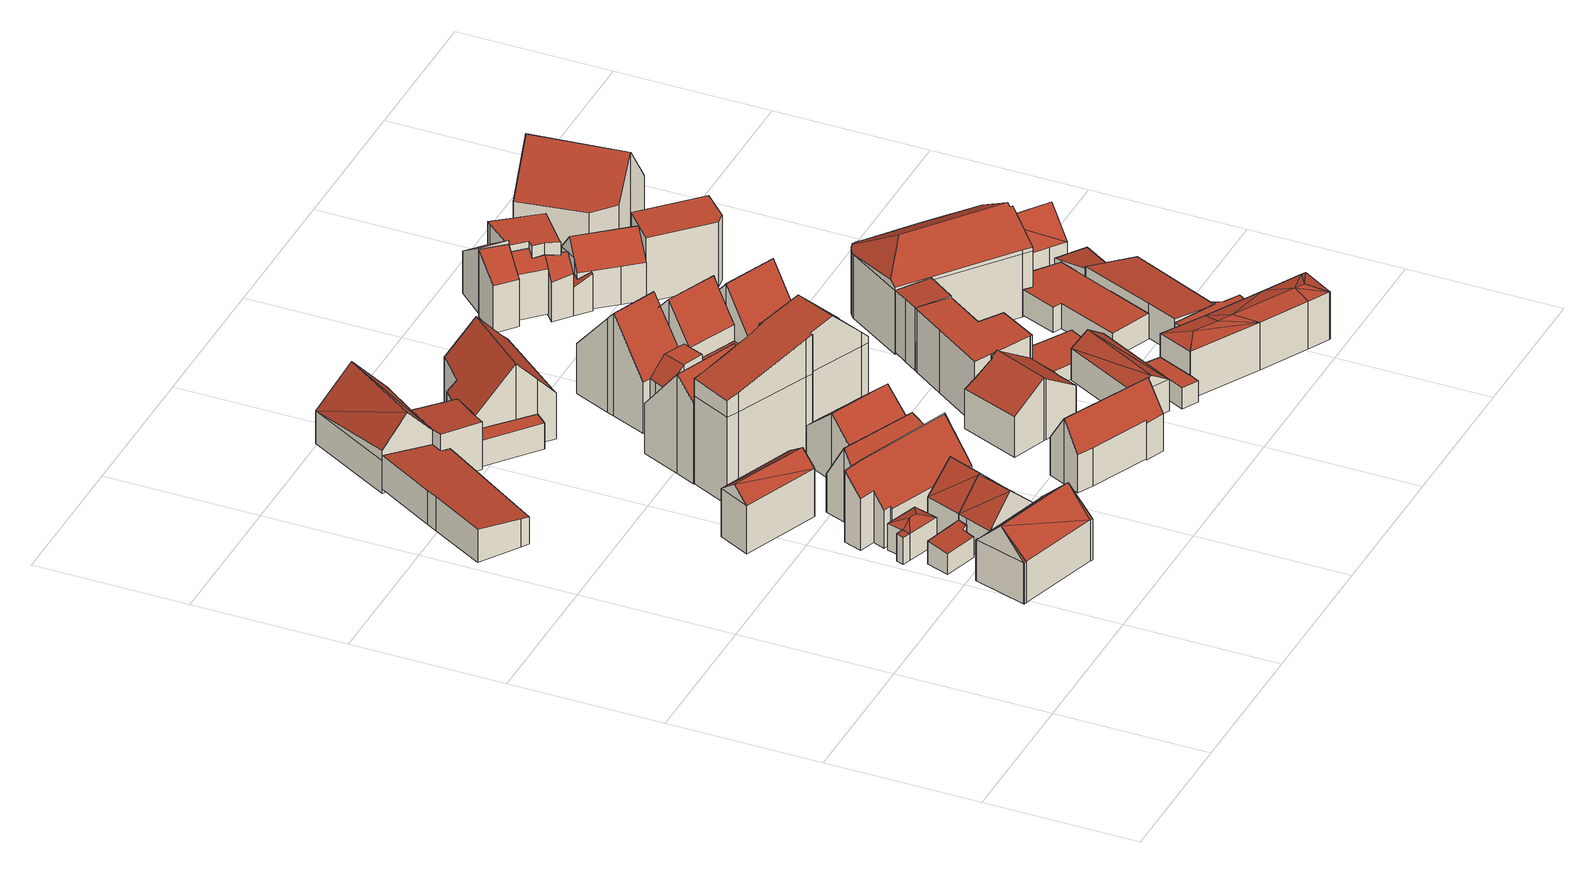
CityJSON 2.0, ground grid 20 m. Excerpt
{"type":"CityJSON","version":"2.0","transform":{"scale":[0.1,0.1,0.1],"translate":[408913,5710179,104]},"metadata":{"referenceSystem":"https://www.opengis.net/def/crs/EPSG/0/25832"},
"CityObjects":{
"building1":{"type":"Building","attributes":{"Gemeindeschluessel":"05978036","Geometrietyp2DReferenz":"3000","function":"31001_1000","roofType":"5000","measuredHeight":9.33},"geometry":[{"type":"MultiSurface","lod":"2","boundaries":[[[0,1,2,3]],[[1,4,5,2]],[[4,6,7,5]],[[6,8,9,7]],[[8,10,11,9]],[[10,12,13,11]],[[12,14,15,13]],[[14,16,17,15]],[[16,18,19,17]],[[18,20,21,19]],[[20,22,23,21]],[[22,24,25,23]],[[24,26,27,25]],[[26,28,29,27]],[[28,30,31,29]],[[30,0,3,31]],[[10,8,32]],[[14,10,32]],[[14,32,33]],[[33,16,14]],[[33,18,16]],[[18,33,34,20]],[[10,14,12]],[[0,4,1]],[[32,35,4,0]],[[32,0,30]],[[24,30,26]],[[32,30,24]],[[24,33,32]],[[28,26,30]],[[4,35,6]],[[6,35,32,8]],[[20,34,22]],[[22,34,33,24]],[[3,2,5,7,9,11,13,15,17,19,21,23,25,27,29,31]]],"semantics":{"surfaces":[{"type":"WallSurface"},{"type":"RoofSurface"},{"type":"GroundSurface"}],"values":[0,0,0,0,0,0,0,0,0,0,0,0,0,0,0,0,1,1,1,1,1,1,1,1,1,1,1,1,1,1,0,0,0,0,2]}}]},
"building2":{"type":"Building","attributes":{"Gemeindeschluessel":"05978036","Geometrietyp2DReferenz":"3000","function":"31001_1000","roofType":"2100","measuredHeight":3.21},"geometry":[{"type":"MultiSurface","lod":"2","boundaries":[[[36,37,38,39]],[[37,40,41,38]],[[40,42,43,41]],[[42,44,45,43]],[[44,46,47,45]],[[46,36,39,47]],[[46,44,42,40,37,36]],[[39,38,41,43,45,47]]],"semantics":{"surfaces":[{"type":"WallSurface"},{"type":"RoofSurface"},{"type":"GroundSurface"}],"values":[0,0,0,0,0,0,1,2]}}]},
"building3":{"type":"Building","attributes":{"Gemeindeschluessel":"05978036","Geometrietyp2DReferenz":"3000","function":"31001_1000"},"children":["building3-1","building3-2"]},
"building3-1":{"type":"BuildingPart","attributes":{"roofType":"2100","measuredHeight":3.74},"parents":["building3"],"geometry":[{"type":"MultiSurface","lod":"2","boundaries":[[[48,49,50,51]],[[49,52,53,50]],[[52,54,55,56,53]],[[52,49,48,57,54]],[[56,51,50,53]],[[57,55,54]],[[48,51,56,55,57]]],"semantics":{"surfaces":[{"type":"WallSurface"},{"type":"RoofSurface"},{"type":"GroundSurface"},{"type":"ClosureSurface"}],"values":[0,0,0,1,2,0,3]}}]},
"building3-2":{"type":"BuildingPart","attributes":{"roofType":"5000","measuredHeight":4.22},"parents":["building3"],"geometry":[{"type":"MultiSurface","lod":"2","boundaries":[[[55,58,59,56]],[[58,60,61,59]],[[60,62,63,61]],[[62,48,51,63]],[[64,65,60,58]],[[55,64,58]],[[64,55,57,48]],[[65,64,48,62]],[[65,62,60]],[[51,56,59,61,63]],[[56,51,48,57,55]]],"semantics":{"surfaces":[{"type":"WallSurface"},{"type":"RoofSurface"},{"type":"GroundSurface"},{"type":"ClosureSurface"}],"values":[0,0,0,0,1,1,1,1,1,2,3]}}]},
"building4":{"type":"Building","attributes":{"Gemeindeschluessel":"05978036","Geometrietyp2DReferenz":"3000","function":"31001_1100","roofType":"2100","measuredHeight":4.73},"geometry":[{"type":"MultiSurface","lod":"2","boundaries":[[[66,67,68,69]],[[67,70,71,68]],[[70,72,73,71]],[[72,74,75,73]],[[74,76,77,75]],[[76,78,79,77]],[[78,80,81,79]],[[80,82,83,81]],[[82,66,69,83]],[[82,80,78,76,74,72,70,67,66]],[[69,68,71,73,75,77,79,81,83]]],"semantics":{"surfaces":[{"type":"WallSurface"},{"type":"RoofSurface"},{"type":"GroundSurface"}],"values":[0,0,0,0,0,0,0,0,0,1,2]}}]},
"building5":{"type":"Building","attributes":{"Gemeindeschluessel":"05978036","Geometrietyp2DReferenz":"3000","function":"31001_2000","roofType":"3100","measuredHeight":8.44},"geometry":[{"type":"MultiSurface","lod":"2","boundaries":[[[84,85,86,87]],[[85,88,89,86]],[[88,90,91,89]],[[90,84,87,91]],[[88,85,92]],[[84,90,93]],[[84,92,85]],[[92,84,93]],[[93,88,92]],[[88,93,90]],[[87,86,89,91]]],"semantics":{"surfaces":[{"type":"WallSurface"},{"type":"RoofSurface"},{"type":"GroundSurface"}],"values":[0,0,0,0,0,0,1,1,1,1,2]}}]},
"building6":{"type":"Building","attributes":{"Gemeindeschluessel":"05978036","Geometrietyp2DReferenz":"3000","function":"31001_1000","roofType":"5000","measuredHeight":8.06},"geometry":[{"type":"MultiSurface","lod":"2","boundaries":[[[94,95,96,97]],[[95,98,99,96]],[[98,100,101,99]],[[100,102,103,101]],[[102,94,97,103]],[[104,95,94]],[[105,95,104]],[[105,104,102]],[[102,100,98,105]],[[102,104,94]],[[95,105,98]],[[97,96,99,101,103]]],"semantics":{"surfaces":[{"type":"WallSurface"},{"type":"RoofSurface"},{"type":"GroundSurface"}],"values":[0,0,0,0,0,1,1,1,1,0,0,2]}}]},
"building7":{"type":"Building","attributes":{"Gemeindeschluessel":"05978036","Geometrietyp2DReferenz":"3000","function":"31001_1000","roofType":"3100","measuredHeight":8.02},"geometry":[{"type":"MultiSurface","lod":"2","boundaries":[[[102,106,107,103]],[[106,108,109,107]],[[108,94,97,109]],[[94,102,103,97]],[[108,106,110]],[[102,94,111]],[[106,111,110]],[[111,106,102]],[[110,94,108]],[[94,110,111]],[[103,107,109,97]]],"semantics":{"surfaces":[{"type":"WallSurface"},{"type":"RoofSurface"},{"type":"GroundSurface"}],"values":[0,0,0,0,0,0,1,1,1,1,2]}}]},
"building8":{"type":"Building","attributes":{"Gemeindeschluessel":"05978036","Geometrietyp2DReferenz":"3000","function":"31001_1000","roofType":"2100","measuredHeight":10},"geometry":[{"type":"MultiSurface","lod":"2","boundaries":[[[112,113,114,115]],[[113,116,117,114]],[[116,118,119,117]],[[118,120,121,119]],[[120,122,123,121]],[[122,124,125,123]],[[124,126,127,125]],[[126,128,129,127]],[[128,112,115,129]],[[128,126,124,122,120,118,116,113,112]],[[115,114,117,119,121,123,125,127,129]]],"semantics":{"surfaces":[{"type":"WallSurface"},{"type":"RoofSurface"},{"type":"GroundSurface"}],"values":[0,0,0,0,0,0,0,0,0,1,2]}}]},
"building9":{"type":"Building","attributes":{"Gemeindeschluessel":"05978036","Geometrietyp2DReferenz":"3000","function":"31001_1000","roofType":"5000","measuredHeight":9.99},"geometry":[{"type":"MultiSurface","lod":"2","boundaries":[[[130,131,132,133]],[[131,134,135,132]],[[134,136,137,135]],[[136,138,139,137]],[[138,140,141,139]],[[140,130,133,141]],[[136,134,142]],[[134,131,130,140,142]],[[140,138,136,142]],[[133,132,135,137,139,141]]],"semantics":{"surfaces":[{"type":"WallSurface"},{"type":"RoofSurface"},{"type":"GroundSurface"}],"values":[0,0,0,0,0,0,1,1,1,2]}}]},
"building10":{"type":"Building","attributes":{"Gemeindeschluessel":"05978036","Geometrietyp2DReferenz":"3000","function":"31001_1100","roofType":"2100","measuredHeight":6.61},"geometry":[{"type":"MultiSurface","lod":"2","boundaries":[[[143,144,145,146]],[[144,147,148,145]],[[147,149,150,148]],[[149,151,152,150]],[[151,153,154,152]],[[153,155,156,154]],[[155,157,158,156]],[[157,143,146,158]],[[157,155,153,151,149,147,144,143]],[[146,145,148,150,152,154,156,158]]],"semantics":{"surfaces":[{"type":"WallSurface"},{"type":"RoofSurface"},{"type":"GroundSurface"}],"values":[0,0,0,0,0,0,0,0,1,2]}}]},
"building11":{"type":"Building","attributes":{"Gemeindeschluessel":"05978036","Geometrietyp2DReferenz":"3000","function":"31001_1100","roofType":"3100","measuredHeight":10.05},"geometry":[{"type":"MultiSurface","lod":"2","boundaries":[[[159,160,161,162]],[[160,163,164,161]],[[163,74,165,164]],[[74,166,167,165]],[[166,159,162,167]],[[159,168,169]],[[168,159,170]],[[171,172,173,169]],[[171,169,168]],[[160,173,172,163]],[[159,169,173,160]],[[163,172,171,74]],[[74,171,168,170,166]],[[166,170,159]],[[162,161,164,165,167]]],"semantics":{"surfaces":[{"type":"WallSurface"},{"type":"RoofSurface"},{"type":"GroundSurface"}],"values":[0,0,0,0,0,1,1,1,1,0,0,0,0,0,2]}}]},
"building12":{"type":"Building","attributes":{"Gemeindeschluessel":"05978036","Geometrietyp2DReferenz":"3000","function":"31001_1100","roofType":"1000","measuredHeight":3.64},"geometry":[{"type":"MultiSurface","lod":"2","boundaries":[[[174,175,176,177]],[[175,178,179,176]],[[178,180,181,179]],[[180,182,183,181]],[[182,174,177,183]],[[182,180,178,175,174]],[[177,176,179,181,183]]],"semantics":{"surfaces":[{"type":"WallSurface"},{"type":"RoofSurface"},{"type":"GroundSurface"}],"values":[0,0,0,0,0,1,2]}}]},
"building13":{"type":"Building","attributes":{"Gemeindeschluessel":"05978036","Geometrietyp2DReferenz":"3000","function":"31001_1000","roofType":"3100","measuredHeight":9.3},"geometry":[{"type":"MultiSurface","lod":"2","boundaries":[[[184,185,186,187]],[[185,188,189,186]],[[188,190,191,189]],[[190,192,193,191]],[[192,194,195,193]],[[194,196,197,195]],[[196,198,199,197]],[[198,200,201,199]],[[200,184,187,201]],[[196,194,192,190,188,185]],[[185,184,200,198,196]],[[187,186,189,191,193,195,197,199,201]]],"semantics":{"surfaces":[{"type":"WallSurface"},{"type":"RoofSurface"},{"type":"GroundSurface"}],"values":[0,0,0,0,0,0,0,0,0,1,1,2]}}]},
"building14":{"type":"Building","attributes":{"Gemeindeschluessel":"05978036","Geometrietyp2DReferenz":"3000","function":"31001_1100","roofType":"5000","measuredHeight":18.46},"geometry":[{"type":"MultiSurface","lod":"2","boundaries":[[[202,203,204,205]],[[203,206,207,204]],[[206,208,209,207]],[[208,210,211,209]],[[210,212,213,211]],[[212,214,215,213]],[[214,216,217,215]],[[216,218,219,217]],[[218,220,221,219]],[[220,222,223,221]],[[222,224,225,223]],[[224,226,227,225]],[[226,228,229,227]],[[228,230,231,229]],[[230,202,205,231]],[[232,233,234,235,236,237,238,239,240,241,242,243]],[[214,244,243,242,245,246,216]],[[216,246,218]],[[218,246,245,220]],[[220,245,242,241,222]],[[210,232,243,244,212]],[[212,244,214]],[[222,241,240,224]],[[224,240,239,226]],[[226,239,238,228]],[[228,238,237,230]],[[230,237,236,202]],[[202,236,235,203]],[[203,235,234,206]],[[206,234,233,208]],[[208,233,232,210]],[[205,204,207,209,211,213,215,217,219,221,223,225,227,229,231]]],"semantics":{"surfaces":[{"type":"WallSurface"},{"type":"RoofSurface"},{"type":"GroundSurface"}],"values":[0,0,0,0,0,0,0,0,0,0,0,0,0,0,0,1,1,0,0,0,0,0,0,0,0,0,0,0,0,0,0,2]}}]},
"building15":{"type":"Building","attributes":{"Gemeindeschluessel":"05978036","Geometrietyp2DReferenz":"3000","function":"31001_1100","roofType":"3100","measuredHeight":11.79},"geometry":[{"type":"MultiSurface","lod":"2","boundaries":[[[247,248,249,250]],[[248,251,252,249]],[[251,253,254,252]],[[253,255,256,254]],[[255,257,258,256]],[[257,259,260,258]],[[259,261,262,260]],[[261,263,264,262]],[[263,265,266,264]],[[265,267,268,266]],[[267,269,270,268]],[[269,271,272,270]],[[271,247,250,272]],[[267,265,263,261,259,257,255]],[[255,253,251,248,247,271,269,267]],[[250,249,252,254,256,258,260,262,264,266,268,270,272]]],"semantics":{"surfaces":[{"type":"WallSurface"},{"type":"RoofSurface"},{"type":"GroundSurface"}],"values":[0,0,0,0,0,0,0,0,0,0,0,0,0,1,1,2]}}]},
"building16":{"type":"Building","attributes":{"Gemeindeschluessel":"05978036","Geometrietyp2DReferenz":"3000","function":"31001_1000","roofType":"3100","measuredHeight":9.09},"geometry":[{"type":"MultiSurface","lod":"2","boundaries":[[[273,274,275,276]],[[274,277,278,275]],[[277,279,280,278]],[[279,281,282,280]],[[281,283,284,282]],[[283,285,286,284]],[[285,287,288,286]],[[287,289,290,288]],[[289,291,292,290]],[[291,293,294,292]],[[293,273,276,294]],[[289,287,285,283,281,279]],[[279,277,274,273,293,291,289]],[[276,275,278,280,282,284,286,288,290,292,294]]],"semantics":{"surfaces":[{"type":"WallSurface"},{"type":"RoofSurface"},{"type":"GroundSurface"}],"values":[0,0,0,0,0,0,0,0,0,0,0,1,1,2]}}]},
"building17":{"type":"Building","attributes":{"Gemeindeschluessel":"05978036","Geometrietyp2DReferenz":"3000","function":"31001_1100"},"children":["building17-1","building17-2","building17-3","building17-4","building17-5","building17-6","building17-7","building17-8","building17-9"]},
"building17-1":{"type":"BuildingPart","attributes":{"roofType":"1000","measuredHeight":7.04},"parents":["building17"],"geometry":[{"type":"MultiSurface","lod":"2","boundaries":[[[295,296,297,298,299]],[[300,301,302,303,304]],[[301,300,298,297]],[[302,301,297,296,305]],[[306,305,296,295]],[[306,303,302,305]],[[300,304,299,298]],[[304,303,306,295,299]]],"semantics":{"surfaces":[{"type":"RoofSurface"},{"type":"GroundSurface"},{"type":"ClosureSurface"},{"type":"WallSurface"}],"values":[0,1,2,2,3,2,2,2]}}]},
"building17-2":{"type":"BuildingPart","attributes":{"roofType":"1000","measuredHeight":3.57},"parents":["building17"],"geometry":[{"type":"MultiSurface","lod":"2","boundaries":[[[307,308,309,310]],[[308,311,312,309]],[[311,313,314,312]],[[306,315,313,311,308,307,316,305]],[[302,317,310,309,312,314,318,303]],[[310,317,316,307]],[[317,302,305,316]],[[303,318,315,306]],[[318,314,313,315]],[[302,303,306,305]]],"semantics":{"surfaces":[{"type":"WallSurface"},{"type":"RoofSurface"},{"type":"GroundSurface"},{"type":"ClosureSurface"}],"values":[0,0,0,1,2,3,3,3,3,3]}}]},
"building17-3":{"type":"BuildingPart","attributes":{"roofType":"2100","measuredHeight":9.51},"parents":["building17"],"geometry":[{"type":"MultiSurface","lod":"2","boundaries":[[[319,320,321,322]],[[320,323,324,321]],[[319,322,325]],[[325,326,327,323,320,319]],[[321,324,328,329,322]],[[330,323,327]],[[328,324,323,330]],[[326,331,329,328,330,327]],[[325,331,326]],[[325,322,329,331]]],"semantics":{"surfaces":[{"type":"WallSurface"},{"type":"RoofSurface"},{"type":"GroundSurface"},{"type":"ClosureSurface"}],"values":[0,0,0,1,2,0,3,3,0,3]}}]},
"building17-4":{"type":"BuildingPart","attributes":{"roofType":"9999","measuredHeight":9.44},"parents":["building17"],"geometry":[{"type":"MultiSurface","lod":"2","boundaries":[[[332,333,334]],[[332,335,336,333]],[[335,337,338,336]],[[337,339,307,310,338]],[[340,341,342,343]],[[339,340,343]],[[332,342,344]],[[342,332,345,343]],[[332,344,346,347]],[[347,348,335,332]],[[341,346,344,342]],[[335,348,337]],[[337,348,347,346,341,340,339]],[[317,333,336,338,310]],[[334,345,332]],[[333,317,316,343,345,334]],[[316,307,339,343]],[[317,310,307,316]]],"semantics":{"surfaces":[{"type":"WallSurface"},{"type":"RoofSurface"},{"type":"GroundSurface"},{"type":"ClosureSurface"}],"values":[0,0,0,0,1,1,1,1,1,1,1,0,0,2,0,3,0,3]}}]},
"building17-5":{"type":"BuildingPart","attributes":{"roofType":"1000","measuredHeight":9.5},"parents":["building17"],"geometry":[{"type":"MultiSurface","lod":"2","boundaries":[[[327,326,349,350,351]],[[352,300,304,329,328]],[[298,353,350,349,299]],[[304,300,298,299]],[[300,352,354,351,350,353,298]],[[331,299,349,326]],[[304,299,331,329]],[[328,329,331,326,327,330]],[[354,330,327,351]],[[328,330,354,352]]],"semantics":{"surfaces":[{"type":"RoofSurface"},{"type":"GroundSurface"},{"type":"WallSurface"},{"type":"ClosureSurface"}],"values":[0,1,2,3,3,2,3,3,2,3]}}]},
"building17-6":{"type":"BuildingPart","attributes":{"roofType":"3100","measuredHeight":13.78},"parents":["building17"],"geometry":[{"type":"MultiSurface","lod":"2","boundaries":[[[355,356,357,314]],[[356,358,359,357]],[[358,360,361,359]],[[360,362,363,361]],[[362,364,365,363]],[[364,366,367,365]],[[366,368,369,367]],[[368,370,371,369]],[[370,372,373,371]],[[372,325,322,373]],[[355,314,313]],[[374,299,331,325,372,370,368,366]],[[366,364,362,360,358,356,355,374]],[[357,359,361,363,365,367,369,371,373,322,329,304,303,318,314]],[[329,322,325,331]],[[304,329,331,299]],[[315,306,295,299,374]],[[304,299,295,306,303]],[[318,303,306,315]],[[355,313,315,374]],[[318,315,313,314]]],"semantics":{"surfaces":[{"type":"WallSurface"},{"type":"RoofSurface"},{"type":"GroundSurface"},{"type":"ClosureSurface"}],"values":[0,0,0,0,0,0,0,0,0,0,0,1,1,2,3,3,0,3,3,0,3]}}]},
"building17-7":{"type":"BuildingPart","attributes":{"roofType":"3100","measuredHeight":14.36},"parents":["building17"],"geometry":[{"type":"MultiSurface","lod":"2","boundaries":[[[375,376,377,378]],[[376,379,380,377]],[[379,381,382,383,380]],[[384,381,379,376,375,385,386,387]],[[387,350,353,388,389,390,384]],[[391,392,378,377,380,383,393,394,301,300,352]],[[386,395,387]],[[375,378,392,385]],[[385,392,391,395,386]],[[396,382,381,384]],[[393,383,382,396]],[[390,396,384]],[[388,297,301,394,389]],[[389,394,393,396,390]],[[298,297,388,353]],[[298,300,301,297]],[[395,354,351,350,387]],[[300,298,353,350,351,354,352]],[[391,352,354,395]]],"semantics":{"surfaces":[{"type":"WallSurface"},{"type":"RoofSurface"},{"type":"GroundSurface"},{"type":"ClosureSurface"}],"values":[0,0,0,1,1,2,0,3,3,0,3,0,3,3,0,3,0,3,3]}}]},
"building17-8":{"type":"BuildingPart","attributes":{"roofType":"3100","measuredHeight":14.36},"parents":["building17"],"geometry":[{"type":"MultiSurface","lod":"2","boundaries":[[[397,398,399,400]],[[398,401,402,399]],[[401,403,404,402]],[[403,334,333,404]],[[382,405,406,383]],[[405,397,400,406]],[[407,408,345,334,403,401,398]],[[398,397,405,382,396,390,407]],[[400,399,402,404,333,317,302,301,394,393,383,406]],[[343,345,408]],[[317,333,334,345,343,316]],[[389,388,297,296,305,316,343,408,407]],[[301,302,305,296,297]],[[317,316,305,302]],[[394,301,297,388,389]],[[390,389,407]],[[382,383,393,396]],[[396,393,394,389,390]]],"semantics":{"surfaces":[{"type":"WallSurface"},{"type":"RoofSurface"},{"type":"GroundSurface"},{"type":"ClosureSurface"}],"values":[0,0,0,0,0,0,1,1,2,0,3,0,3,3,3,0,3,3]}}]},
"building17-9":{"type":"BuildingPart","attributes":{"roofType":"3100","measuredHeight":14.28},"parents":["building17"],"geometry":[{"type":"MultiSurface","lod":"2","boundaries":[[[323,409,410,324]],[[409,411,412,410]],[[411,413,414,412]],[[413,415,416,414]],[[415,417,418,416]],[[417,419,420,418]],[[419,421,378,420]],[[421,375,378]],[[422,421,419,417,415,413,411]],[[411,409,323,330,354,395,386,422]],[[410,412,414,416,418,420,378,392,391,352,328,324]],[[385,375,421,422]],[[392,378,375,385]],[[386,385,422]],[[395,391,392,385,386]],[[354,352,391,395]],[[324,328,330,323]],[[328,352,354,330]]],"semantics":{"surfaces":[{"type":"WallSurface"},{"type":"RoofSurface"},{"type":"GroundSurface"},{"type":"ClosureSurface"}],"values":[0,0,0,0,0,0,0,0,1,1,2,0,3,0,3,3,3,3]}}]},
"building18":{"type":"Building","attributes":{"Gemeindeschluessel":"05978036","Geometrietyp2DReferenz":"3000","function":"31001_1000","roofType":"3100","measuredHeight":8.64},"geometry":[{"type":"MultiSurface","lod":"2","boundaries":[[[423,424,425,426]],[[424,427,428,425]],[[427,429,430,428]],[[429,431,432,430]],[[431,433,434,432]],[[433,435,436,434]],[[435,437,438,436]],[[437,439,440,438]],[[439,441,442,440]],[[441,443,444,442]],[[443,445,446,444]],[[445,447,448,446]],[[447,449,450,448]],[[449,451,452,450]],[[451,423,426,452]],[[447,445,443,441,439,437,435]],[[435,433,431,429,427,424,423,451,449,447]],[[426,425,428,430,432,434,436,438,440,442,444,446,448,450,452]]],"semantics":{"surfaces":[{"type":"WallSurface"},{"type":"RoofSurface"},{"type":"GroundSurface"}],"values":[0,0,0,0,0,0,0,0,0,0,0,0,0,0,0,1,1,2]}}]},
"building19":{"type":"Building","attributes":{"Gemeindeschluessel":"05978036","Geometrietyp2DReferenz":"3000","function":"31001_1310","roofType":"1000","measuredHeight":2.93},"geometry":[{"type":"MultiSurface","lod":"2","boundaries":[[[453,454,455,456]],[[454,457,458,455]],[[457,459,460,458]],[[459,461,462,460]],[[461,463,464,462]],[[463,453,456,464]],[[463,461,459,457,454,453]],[[456,455,458,460,462,464]]],"semantics":{"surfaces":[{"type":"WallSurface"},{"type":"RoofSurface"},{"type":"GroundSurface"}],"values":[0,0,0,0,0,0,1,2]}}]},
"building20":{"type":"Building","attributes":{"Gemeindeschluessel":"05978036","Geometrietyp2DReferenz":"3000","function":"31001_2460","roofType":"3100","measuredHeight":6},"geometry":[{"type":"MultiSurface","lod":"2","boundaries":[[[465,466,467,468]],[[466,469,470,467]],[[469,471,472,470]],[[471,465,468,472]],[[469,466,473]],[[465,471,474]],[[466,474,473]],[[474,466,465]],[[473,471,469]],[[471,473,474]],[[468,467,470,472]]],"semantics":{"surfaces":[{"type":"WallSurface"},{"type":"RoofSurface"},{"type":"GroundSurface"}],"values":[0,0,0,0,0,0,1,1,1,1,2]}}]},
"building21":{"type":"Building","attributes":{"Gemeindeschluessel":"05978036","Geometrietyp2DReferenz":"3000","function":"31001_1000"},"children":["building21-1","building21-2"]},
"building21-1":{"type":"BuildingPart","attributes":{"roofType":"1000","measuredHeight":8.73},"parents":["building21"],"geometry":[{"type":"MultiSurface","lod":"2","boundaries":[[[475,476,477,478]],[[476,479,480,477]],[[479,481,482,480]],[[481,449,483,482]],[[449,484,485,483]],[[484,486,487,485]],[[486,488,489,487]],[[488,490,491,489]],[[490,492,493,491]],[[494,495,496,497]],[[495,475,478,496]],[[495,494,498,492,490,488,486,484,449,481,479,476,475]],[[478,477,480,482,483,485,487,489,491,493,497,496]],[[497,493,492,498,494]]],"semantics":{"surfaces":[{"type":"WallSurface"},{"type":"RoofSurface"},{"type":"GroundSurface"},{"type":"ClosureSurface"}],"values":[0,0,0,0,0,0,0,0,0,0,0,1,2,3]}}]},
"building21-2":{"type":"BuildingPart","attributes":{"roofType":"2100","measuredHeight":8.93},"parents":["building21"],"geometry":[{"type":"MultiSurface","lod":"2","boundaries":[[[492,499,500,493]],[[499,501,502,500]],[[501,503,504,502]],[[503,505,494,497,504]],[[505,503,501,499,492,498]],[[493,500,502,504,497]],[[498,494,505]],[[492,493,497,494,498]]],"semantics":{"surfaces":[{"type":"WallSurface"},{"type":"RoofSurface"},{"type":"GroundSurface"},{"type":"ClosureSurface"}],"values":[0,0,0,0,1,2,0,3]}}]},
"building22":{"type":"Building","attributes":{"Gemeindeschluessel":"05978036","Geometrietyp2DReferenz":"3000","function":"31001_2460","roofType":"1000","measuredHeight":2.28},"geometry":[{"type":"MultiSurface","lod":"2","boundaries":[[[506,507,508,509]],[[507,510,511,508]],[[510,512,513,511]],[[512,514,515,513]],[[514,516,517,515]],[[516,506,509,517]],[[516,514,512,510,507,506]],[[509,508,511,513,515,517]]],"semantics":{"surfaces":[{"type":"WallSurface"},{"type":"RoofSurface"},{"type":"GroundSurface"}],"values":[0,0,0,0,0,0,1,2]}}]},
"building23":{"type":"Building","attributes":{"Gemeindeschluessel":"05978036","Geometrietyp2DReferenz":"3000","function":"31001_1000","roofType":"2100","measuredHeight":9.44},"geometry":[{"type":"MultiSurface","lod":"2","boundaries":[[[518,519,520,521]],[[519,522,523,520]],[[522,524,525,523]],[[524,526,527,525]],[[526,518,521,527]],[[526,524,522,519,518]],[[521,520,523,525,527]]],"semantics":{"surfaces":[{"type":"WallSurface"},{"type":"RoofSurface"},{"type":"GroundSurface"}],"values":[0,0,0,0,0,1,2]}}]},
"building24":{"type":"Building","attributes":{"Gemeindeschluessel":"05978036","Geometrietyp2DReferenz":"3000","function":"31001_1000","roofType":"5000","measuredHeight":7.15},"geometry":[{"type":"MultiSurface","lod":"2","boundaries":[[[528,529,530,531]],[[529,532,533,530]],[[532,534,535,533]],[[534,536,537,535]],[[536,538,539,537]],[[538,540,541,539]],[[540,542,543,541]],[[542,544,545,543]],[[544,546,547,545]],[[546,548,549,547]],[[548,528,531,549]],[[550,551,546,544]],[[552,542,540]],[[550,542,552]],[[542,550,544]],[[552,540,538]],[[536,552,538]],[[536,550,552]],[[534,550,536]],[[534,551,550]],[[532,551,534]],[[551,532,553]],[[554,553,532,529]],[[554,529,528]],[[553,546,551]],[[554,546,553]],[[554,548,546]],[[548,554,528]],[[531,530,533,535,537,539,541,543,545,547,549]]],"semantics":{"surfaces":[{"type":"WallSurface"},{"type":"RoofSurface"},{"type":"GroundSurface"}],"values":[0,0,0,0,0,0,0,0,0,0,0,1,1,1,1,1,1,1,1,1,1,1,1,1,1,1,1,1,2]}}]},
"building25":{"type":"Building","attributes":{"Gemeindeschluessel":"05978036","Geometrietyp2DReferenz":"3000","function":"31001_1000","roofType":"2100","measuredHeight":8.12},"geometry":[{"type":"MultiSurface","lod":"2","boundaries":[[[555,556,525,527]],[[556,557,558,525]],[[557,559,560,558]],[[559,561,562,560]],[[561,563,564,562]],[[563,555,527,564]],[[563,561,559,557,556,555]],[[527,525,558,560,562,564]]],"semantics":{"surfaces":[{"type":"WallSurface"},{"type":"RoofSurface"},{"type":"GroundSurface"}],"values":[0,0,0,0,0,0,1,2]}}]},
"building26":{"type":"Building","attributes":{"Gemeindeschluessel":"05978036","Geometrietyp2DReferenz":"3000","function":"31001_2000","roofType":"2100","measuredHeight":7.56},"geometry":[{"type":"MultiSurface","lod":"2","boundaries":[[[565,566,567,568]],[[566,563,569,567]],[[563,561,570,569]],[[561,571,572,570]],[[571,573,574,572]],[[573,575,576,574]],[[575,565,568,576]],[[575,573,571,561,563,566,565]],[[568,567,569,570,572,574,576]]],"semantics":{"surfaces":[{"type":"WallSurface"},{"type":"RoofSurface"},{"type":"GroundSurface"}],"values":[0,0,0,0,0,0,0,1,2]}}]},
"building27":{"type":"Building","attributes":{"Gemeindeschluessel":"05978036","Geometrietyp2DReferenz":"3000","function":"31001_1000","roofType":"2100","measuredHeight":9.35},"geometry":[{"type":"MultiSurface","lod":"2","boundaries":[[[577,578,579,580]],[[578,581,582,579]],[[581,583,584,582]],[[583,577,580,584]],[[583,581,578,577]],[[580,579,582,584]]],"semantics":{"surfaces":[{"type":"WallSurface"},{"type":"RoofSurface"},{"type":"GroundSurface"}],"values":[0,0,0,0,1,2]}}]},
"building28":{"type":"Building","attributes":{"Gemeindeschluessel":"05978036","Geometrietyp2DReferenz":"3000","function":"31001_2000","roofType":"2100","measuredHeight":5.06},"geometry":[{"type":"MultiSurface","lod":"2","boundaries":[[[585,586,576,568]],[[586,587,588,576]],[[587,589,590,588]],[[589,591,592,590]],[[591,593,594,592]],[[593,585,568,594]],[[593,591,589,587,586,585]],[[568,576,588,590,592,594]]],"semantics":{"surfaces":[{"type":"WallSurface"},{"type":"RoofSurface"},{"type":"GroundSurface"}],"values":[0,0,0,0,0,0,1,2]}}]},
"building29":{"type":"Building","attributes":{"Gemeindeschluessel":"05978036","Geometrietyp2DReferenz":"3000","function":"31001_2000","roofType":"1000","measuredHeight":3.56},"geometry":[{"type":"MultiSurface","lod":"2","boundaries":[[[595,596,597,598]],[[596,599,600,597]],[[599,601,602,600]],[[601,603,604,602]],[[603,605,606,604]],[[605,607,608,606]],[[607,609,610,608]],[[609,595,598,610]],[[609,607,605,603,601,599,596,595]],[[598,597,600,602,604,606,608,610]]],"semantics":{"surfaces":[{"type":"WallSurface"},{"type":"RoofSurface"},{"type":"GroundSurface"}],"values":[0,0,0,0,0,0,0,0,1,2]}}]},
"building30":{"type":"Building","attributes":{"Gemeindeschluessel":"05978036","Geometrietyp2DReferenz":"3000","function":"31001_1000","roofType":"9999","measuredHeight":9},"geometry":[{"type":"MultiSurface","lod":"2","boundaries":[[[611,612,613,614,615,616,617,618,619]],[[619,618,620,525]],[[618,617,621,620]],[[617,616,622,621]],[[616,615,623,622]],[[615,614,624,623]],[[614,613,562,624]],[[613,612,560,562]],[[612,611,558,560]],[[611,619,525,558]],[[525,620,621,622,623,624,562,560,558]]],"semantics":{"surfaces":[{"type":"RoofSurface"},{"type":"WallSurface"},{"type":"GroundSurface"}],"values":[0,1,1,1,1,1,1,1,1,1,2]}}]},
"building31":{"type":"Building","attributes":{"Gemeindeschluessel":"05978036","Geometrietyp2DReferenz":"3000","function":"31001_1000","roofType":"5000","measuredHeight":8.6},"geometry":[{"type":"MultiSurface","lod":"2","boundaries":[[[625,626,627,628]],[[626,629,630,627]],[[629,631,632,630]],[[631,633,634,632]],[[633,635,636,634]],[[635,637,638,636]],[[637,625,628,638]],[[629,626,639,640]],[[633,631,640,639,625,637,635]],[[626,625,639]],[[631,629,640]],[[628,627,630,632,634,636,638]]],"semantics":{"surfaces":[{"type":"WallSurface"},{"type":"RoofSurface"},{"type":"GroundSurface"}],"values":[0,0,0,0,0,0,0,1,1,0,0,2]}}]},
"building32":{"type":"Building","attributes":{"Gemeindeschluessel":"05978036","Geometrietyp2DReferenz":"3000","function":"31001_1100","roofType":"1000","measuredHeight":3.5},"geometry":[{"type":"MultiSurface","lod":"2","boundaries":[[[641,642,643,644]],[[642,645,646,643]],[[645,647,648,646]],[[647,649,650,648]],[[649,651,652,650]],[[651,653,654,652]],[[653,655,656,654]],[[655,641,644,656]],[[655,653,651,649,647,645,642,641]],[[644,643,646,648,650,652,654,656]]],"semantics":{"surfaces":[{"type":"WallSurface"},{"type":"RoofSurface"},{"type":"GroundSurface"}],"values":[0,0,0,0,0,0,0,0,1,2]}}]},
"building33":{"type":"Building","attributes":{"Gemeindeschluessel":"05978036","Geometrietyp2DReferenz":"3000","function":"31001_1100","roofType":"5000","measuredHeight":12.61},"geometry":[{"type":"MultiSurface","lod":"2","boundaries":[[[657,658,659,660]],[[658,661,662,659]],[[661,663,664,662]],[[663,665,666,664]],[[665,667,668,666]],[[667,669,670,668]],[[669,671,672,670]],[[671,673,674,672]],[[673,675,676,674]],[[675,677,678,676]],[[677,679,680,678]],[[679,681,682,680]],[[681,683,684,682]],[[683,685,686,684]],[[685,687,688,686]],[[687,689,690,688]],[[689,691,692,690]],[[691,693,694,692]],[[693,657,660,694]],[[695,696,697,698,699,700,701]],[[702,703,700,699,704,705,706,707,708,709]],[[710,711,675,712,713,714,715,701,700,703]],[[665,701,715,667]],[[667,715,714,669]],[[669,714,713,671]],[[671,713,712,673]],[[673,712,675]],[[677,711,710,679]],[[679,710,703,702,681]],[[675,711,677]],[[681,702,709,683]],[[683,709,708,685]],[[685,708,707,687]],[[687,707,706,689]],[[689,706,705,691]],[[691,705,704,693]],[[693,704,699,698,657]],[[657,698,697,658]],[[658,697,696,661]],[[661,696,695,663]],[[663,695,701,665]],[[660,659,662,664,666,668,670,672,674,676,678,680,682,684,686,688,690,692,694]]],"semantics":{"surfaces":[{"type":"WallSurface"},{"type":"RoofSurface"},{"type":"GroundSurface"}],"values":[0,0,0,0,0,0,0,0,0,0,0,0,0,0,0,0,0,0,0,1,1,1,0,0,0,0,0,0,0,0,0,0,0,0,0,0,0,0,0,0,0,2]}}]},
"building34":{"type":"Building","attributes":{"Gemeindeschluessel":"05978036","Geometrietyp2DReferenz":"3000","function":"31001_2000"},"children":["building34-1","building34-2"]},
"building34-1":{"type":"BuildingPart","attributes":{"roofType":"2100","measuredHeight":4.5},"parents":["building34"],"geometry":[{"type":"MultiSurface","lod":"2","boundaries":[[[716,717,718,719]],[[717,720,721,718]],[[720,722,723,721]],[[722,724,725,723]],[[724,722,720,717,716,726]],[[719,718,721,723,725]],[[719,725,724,726,716]]],"semantics":{"surfaces":[{"type":"WallSurface"},{"type":"RoofSurface"},{"type":"GroundSurface"},{"type":"ClosureSurface"}],"values":[0,0,0,0,1,2,3]}}]},
"building34-2":{"type":"BuildingPart","attributes":{"roofType":"2100","measuredHeight":4.78},"parents":["building34"],"geometry":[{"type":"MultiSurface","lod":"2","boundaries":[[[727,728,729,730]],[[728,731,732,729]],[[731,733,716,719,732]],[[724,734,735,725]],[[734,736,737,735]],[[736,727,730,737]],[[736,734,724,726,733,731,728,727]],[[730,729,732,719,725,735,737]],[[726,716,733]],[[724,725,719,716,726]]],"semantics":{"surfaces":[{"type":"WallSurface"},{"type":"RoofSurface"},{"type":"GroundSurface"},{"type":"ClosureSurface"}],"values":[0,0,0,0,0,0,1,2,0,3]}}]},
"building35":{"type":"Building","attributes":{"Gemeindeschluessel":"05978036","Geometrietyp2DReferenz":"3000","function":"31001_1100","roofType":"9999","measuredHeight":9},"geometry":[{"type":"MultiSurface","lod":"2","boundaries":[[[738,739,740,741,742]],[[742,741,743,744]],[[741,740,745,743]],[[740,739,746,745]],[[739,738,747,746]],[[738,742,744,747]],[[744,743,745,746,747]]],"semantics":{"surfaces":[{"type":"RoofSurface"},{"type":"WallSurface"},{"type":"GroundSurface"}],"values":[0,1,1,1,1,1,2]}}]},
"building36":{"type":"Building","attributes":{"Gemeindeschluessel":"05978036","Geometrietyp2DReferenz":"3000","function":"31001_2000","roofType":"3100","measuredHeight":8.21},"geometry":[{"type":"MultiSurface","lod":"2","boundaries":[[[748,749,750,751]],[[749,752,753,750]],[[752,754,755,753]],[[754,756,757,755]],[[756,758,759,757]],[[758,760,761,759]],[[760,748,751,761]],[[760,762,748]],[[762,760,763,764]],[[764,749,762]],[[756,754,752,749,764]],[[758,763,760]],[[756,764,763,758]],[[748,762,749]],[[751,750,753,755,757,759,761]]],"semantics":{"surfaces":[{"type":"WallSurface"},{"type":"RoofSurface"},{"type":"GroundSurface"}],"values":[0,0,0,0,0,0,0,1,1,1,1,0,0,0,2]}}]},
"building37":{"type":"Building","attributes":{"Gemeindeschluessel":"05978036","Geometrietyp2DReferenz":"3000","function":"31001_1000","roofType":"3100","measuredHeight":11.86},"geometry":[{"type":"MultiSurface","lod":"2","boundaries":[[[765,766,767,768]],[[766,769,770,767]],[[769,771,772,770]],[[771,773,774,772]],[[773,775,776,774]],[[775,777,778,776]],[[777,779,780,778]],[[779,781,782,780]],[[781,783,784,782]],[[783,765,768,784]],[[779,777,775,773,771,769,766]],[[766,765,783,781,779]],[[768,767,770,772,774,776,778,780,782,784]]],"semantics":{"surfaces":[{"type":"WallSurface"},{"type":"RoofSurface"},{"type":"GroundSurface"}],"values":[0,0,0,0,0,0,0,0,0,0,1,1,2]}}]}
},
"vertices":[
[308,151,78],[308,152,78],[308,152,21],[308,151,21],[312,151,78],[312,151,21],[311,150,78],[311,150,21],[292,80,78],[292,80,21],[292,79,78],[292,79,21],[289,80,78],[289,80,21],[289,81,78],[289,81,21],[180,114,78],[180,114,21],[180,113,78],[180,113,21],[177,114,78],[177,114,21],[177,115,78],[177,115,21],[198,184,78],[198,184,21],[198,185,78],[198,185,21],[201,184,78],[201,184,21],[201,183,78],[201,183,21],[301,114,114],[187,148,114],[177,115,79],[311,150,79],
[239,206,51],[195,219,51],[195,219,22],[239,206,22],[206,249,54],[206,249,22],[260,234,54],[260,234,22],[255,222,53],[255,222,22],[246,223,52],[246,223,22],
[204,271,59],[193,274,59],[193,274,22],[204,271,22],[197,284,60],[197,284,22],[207,281,60],[207,281,59],[207,281,22],[204,272,59],
[213,303,59],[213,303,22],[257,288,59],[257,288,22],[247,256,59],[247,256,22],[225,281,65],[236,277,65],
[5,728,62],[45,798,63],[45,798,16],[5,728,16],[53,812,63],[53,812,16],[98,890,63],[98,890,16],[153,851,55],[153,851,16],[145,837,55],[145,837,16],[155,829,54],[155,829,16],[64,689,54],[64,689,16],[55,695,55],[55,695,16],
[163,491,87],[266,450,87],[266,450,20],[163,491,20],[244,409,87],[244,409,20],[142,449,87],[142,449,20],[255,429,104],[153,470,104],
[332,209,62],[316,164,62],[316,164,19],[332,209,19],[242,186,62],[242,186,19],[255,222,62],[255,222,19],[260,234,62],[260,234,19],[292,223,100],[276,176,100],
[278,281,62],[278,281,19],[351,257,62],[351,257,19],[314,269,99],[296,222,99],
[213,357,118],[241,348,118],[241,348,18],[213,357,18],[370,301,116],[370,301,18],[353,259,65],[353,259,18],[229,304,69],[229,304,18],[230,307,71],[230,307,18],[220,310,71],[220,310,18],[226,326,90],[226,326,18],[205,333,90],[205,333,18],
[262,402,70],[307,384,70],[307,384,17],[262,402,17],[390,350,70],[390,350,17],[370,301,70],[370,301,17],[241,348,70],[241,348,17],[252,375,120],[252,375,17],[355,335,117],
[189,804,77],[145,837,78],[145,837,11],[189,804,11],[153,851,76],[153,851,11],[188,893,70],[188,893,11],[228,856,70],[228,856,11],[230,853,70],[230,853,11],[204,823,75],[204,823,11],[200,818,75],[200,818,11],
[161,1002,55],[231,942,55],[231,942,10],[161,1002,10],[188,893,55],[188,893,10],[153,851,10],[98,890,55],[98,890,10],[126,871,111],[196,972,111],[98,890,70],[153,851,75],[188,893,69],[231,942,61],
[189,804,51],[200,818,51],[200,818,15],[189,804,15],[204,823,51],[204,823,15],[265,768,51],[265,768,15],[251,753,51],[251,753,15],
[307,384,67],[326,424,108],[326,424,15],[307,384,15],[346,465,68],[346,465,15],[355,461,68],[355,461,15],[356,464,65],[356,464,15],[429,432,66],[429,432,15],[409,390,108],[409,390,15],[391,350,68],[391,350,15],[390,350,68],[390,350,15],
[258,567,136],[272,561,136],[272,561,14],[258,567,14],[304,547,136],[304,547,14],[343,532,136],[343,532,14],[365,525,136],[365,525,14],[468,479,136],[468,479,14],[470,478,136],[470,478,14],[469,476,136],[469,476,14],[439,428,136],[439,428,14],[429,432,136],[429,432,14],[356,464,136],[356,464,14],[355,461,136],[355,461,14],[346,465,136],[346,465,14],[249,507,136],[249,507,14],[233,514,136],[233,514,14],[365,525,187],[343,532,181],[304,547,172],[272,561,163],[258,567,160],[233,514,159],[249,507,163],[346,465,188],[355,461,191],[356,464,191],[388,450,199],[411,504,199],[468,479,139],[429,432,156],[439,428,145],
[228,856,62],[246,874,65],[246,874,10],[228,856,10],[255,865,78],[255,865,10],[285,895,83],[285,895,10],[316,868,128],[316,868,10],[339,848,94],[339,848,10],[346,842,85],[346,842,10],[285,757,75],[285,757,10],[282,752,74],[282,752,10],[265,768,99],[265,768,10],[245,786,128],[245,786,10],[204,823,66],[204,823,10],[230,853,66],[230,853,10],
[509,108,73],[434,142,72],[434,142,19],[509,108,19],[413,152,72],[413,152,19],[424,174,110],[424,174,19],[434,196,72],[434,196,19],[530,151,73],[530,151,19],[523,136,99],[523,136,19],[543,126,100],[543,126,19],[541,120,110],[541,120,19],[532,97,71],[532,97,19],[508,107,70],[508,107,19],
[376,609,84],[441,581,84],[450,602,84],[385,630,84],[377,610,84],[385,630,13],[450,602,13],[441,581,13],[376,609,13],[377,610,13],[441,581,49],[376,609,49],
[407,506,49],[365,525,49],[365,525,13],[407,506,13],[346,531,49],[346,531,13],[343,532,49],[343,532,13],[355,560,49],[436,570,49],[436,570,13],[355,560,13],
[327,631,83],[335,650,84],[335,650,13],[327,631,13],[339,659,84],[339,659,13],[327,631,84],[349,621,108],[361,650,108],[361,650,13],[349,621,13],[361,650,84],[349,621,84],
[496,544,84],[496,544,13],[496,544,83],[468,479,84],[468,479,13],[462,481,84],[462,481,13],[407,506,84],[428,497,107],[428,496,108],[475,607,108],[436,570,84],[501,596,108],[482,550,84],[453,485,108],[453,485,107],[462,481,93],
[377,610,108],[385,630,108],[389,638,108],[389,638,13],[385,630,107],[389,638,83],
[343,532,124],[304,547,123],[304,547,13],[272,561,125],[272,561,13],[260,567,125],[260,567,13],[258,567,125],[258,567,13],[258,568,125],[258,568,13],[270,594,151],[270,594,13],[292,645,83],[292,645,13],[297,643,83],[297,643,13],[326,630,84],[326,630,13],[355,560,151],
[423,720,83],[477,698,84],[477,698,13],[423,720,13],[490,692,84],[490,692,13],[481,671,110],[481,671,84],[481,671,13],[465,635,157],[408,685,129],[404,675,141],[399,662,157],[450,602,106],[456,615,125],[461,626,142],[399,662,13],[408,685,13],[465,635,13],[456,615,13],[399,662,121],[465,635,130],
[549,643,84],[525,586,157],[525,586,13],[549,643,13],[505,540,83],[505,540,13],[498,543,83],[498,543,13],[549,644,84],[549,644,13],[456,615,157],[436,570,85],
[329,663,84],[329,663,13],[348,709,156],[348,709,13],[352,718,144],[352,718,13],[373,767,83],[373,767,13],[421,746,84],[421,746,13],[433,741,84],[433,741,13],[423,720,111],[408,685,156],
[574,282,71],[575,282,70],[575,282,16],[574,282,16],[558,246,72],[558,246,16],[555,241,72],[555,241,16],[543,212,72],[543,212,16],[503,232,100],[503,232,16],[500,233,103],[500,233,16],[455,250,72],[455,250,16],[485,327,71],[485,327,16],[499,319,81],[499,319,16],[522,308,97],[522,308,16],[523,310,98],[523,310,16],[531,306,103],[531,306,16],[532,305,101],[532,305,16],[575,284,71],[575,284,16],
[632,107,60],[625,94,60],[625,94,31],[632,107,31],[604,105,60],[604,105,31],[633,166,60],[633,166,31],[652,154,60],[652,154,31],[632,108,60],[632,108,31],
[562,145,67],[617,251,67],[617,251,23],[562,145,23],[660,229,67],[660,229,23],[605,122,67],[605,122,23],[639,240,83],[583,134,83],
[607,332,101],[578,283,101],[578,283,14],[607,332,14],[576,284,101],[576,284,14],[575,284,101],[575,284,14],[532,305,14],[523,310,101],[523,310,14],[500,321,101],[500,321,14],[543,384,101],[543,384,14],[571,425,101],[571,425,14],[574,429,101],[574,429,14],[611,400,101],[578,351,101],[578,351,14],[611,400,14],[582,423,101],
[585,446,101],[585,446,14],[599,465,100],[599,465,14],[636,436,103],[636,436,14],[611,400,103],
[578,283,39],[607,332,39],[607,332,17],[578,283,17],[690,283,39],[690,283,17],[663,235,39],[663,235,17],[658,238,39],[658,238,17],[602,268,39],[602,268,17],
[469,882,81],[444,904,81],[444,904,15],[469,882,15],[469,933,109],[469,933,15],[495,907,107],[495,907,15],[478,891,90],[478,891,15],
[632,108,93],[652,154,93],[652,154,27],[632,108,27],[707,122,93],[707,122,27],[781,81,93],[781,81,27],[830,55,93],[830,55,27],[835,52,93],[835,52,27],[810,10,93],[810,10,27],[809,10,93],[809,10,27],[781,25,93],[781,25,27],[719,58,93],[719,58,27],[632,107,93],[632,107,27],[792,47,99],[713,90,99],[805,40,99],[695,100,99],[664,118,99],
[478,891,78],[495,907,96],[512,889,96],[512,889,15],[505,882,88],[505,882,15],[517,871,89],[517,871,15],[506,862,78],[506,862,15],
[517,835,72],[496,853,68],[496,853,13],[517,835,13],[506,862,13],[517,871,13],[526,855,87],[526,855,13],[528,857,89],[528,857,13],[534,850,88],[534,850,13],
[526,944,78],[495,907,112],[495,907,19],[526,944,19],[469,933,110],[469,933,19],[500,967,78],[500,967,19],
[517,835,52],[534,850,52],[539,844,56],[539,844,13],[530,836,56],[530,836,13],[540,822,64],[540,822,13],[536,819,64],[536,819,13],
[707,122,58],[708,124,58],[708,124,22],[707,122,22],[726,169,58],[726,169,22],[781,142,58],[781,142,22],[783,147,58],[783,147,22],[789,135,58],[789,135,22],[809,124,58],[809,124,22],[781,81,58],[781,81,22],
[512,889,105],[505,882,105],[517,871,105],[526,855,105],[528,857,105],[573,895,105],[530,949,105],[526,944,105],[495,907,105],[526,944,15],[530,949,15],[573,895,15],[528,857,15],[526,855,15],
[539,844,78],[577,877,61],[577,877,12],[539,844,12],[628,814,61],[628,814,12],[582,772,65],[582,772,12],[563,795,65],[563,795,12],[540,822,65],[540,822,12],[530,836,65],[530,836,12],[552,855,97],[604,792,97],
[739,354,49],[756,377,49],[756,377,14],[739,354,14],[799,345,49],[799,345,14],[743,209,49],[743,209,14],[689,231,49],[689,231,14],[721,310,49],[721,310,14],[710,315,49],[710,315,14],[729,362,49],[729,362,14],
[647,539,99],[650,542,99],[650,542,11],[647,539,11],[653,544,99],[653,544,11],[656,546,99],[656,546,11],[660,547,99],[660,547,11],[663,548,99],[663,548,11],[667,548,99],[667,548,11],[671,547,99],[671,547,11],[675,545,99],[675,545,11],[678,543,99],[678,543,11],[740,494,99],[740,494,11],[800,445,99],[800,445,11],[764,394,99],[764,394,11],[767,392,99],[767,392,11],[756,377,99],[756,377,11],[739,354,99],[739,354,11],[729,362,99],[729,362,11],[636,436,99],[636,436,11],[599,465,99],[599,465,11],[656,546,102],[653,544,101],[650,542,100],[647,539,100],[604,473,110],[655,486,137],[660,547,104],[764,394,134],[767,398,137],[599,465,104],[636,436,104],[729,362,104],[739,354,104],[756,377,122],[767,392,134],[800,445,100],[740,494,100],[675,545,100],[671,547,100],[667,548,101],[663,548,103],
[783,307,60],[799,345,51],[799,345,15],[783,307,15],[803,355,49],[803,355,15],[839,330,49],[839,330,15],[804,291,60],[804,291,15],[802,292,60],
[781,142,56],[726,169,63],[726,169,15],[781,142,15],[743,209,63],[743,209,15],[783,307,63],[836,265,56],[836,265,15],[783,147,56],[783,147,15],
[646,709,99],[660,711,99],[691,742,99],[623,809,99],[582,772,99],[623,809,9],[582,772,9],[691,742,9],[660,711,9],[646,709,9],
[868,406,59],[826,349,59],[826,349,12],[868,406,12],[807,363,59],[807,363,12],[767,392,59],[767,392,12],[764,394,59],[764,394,12],[800,445,59],[800,445,12],[805,452,59],[805,452,12],[847,378,94],[800,445,67],[785,423,94],
[634,963,65],[681,968,129],[681,968,10],[634,963,10],[717,972,79],[717,972,10],[728,974,65],[728,974,10],[728,966,65],[728,966,10],[729,960,65],[729,960,10],[740,845,68],[740,845,10],[695,842,129],[695,842,10],[658,840,79],[658,840,10],[645,872,67],[645,872,10]
]}
